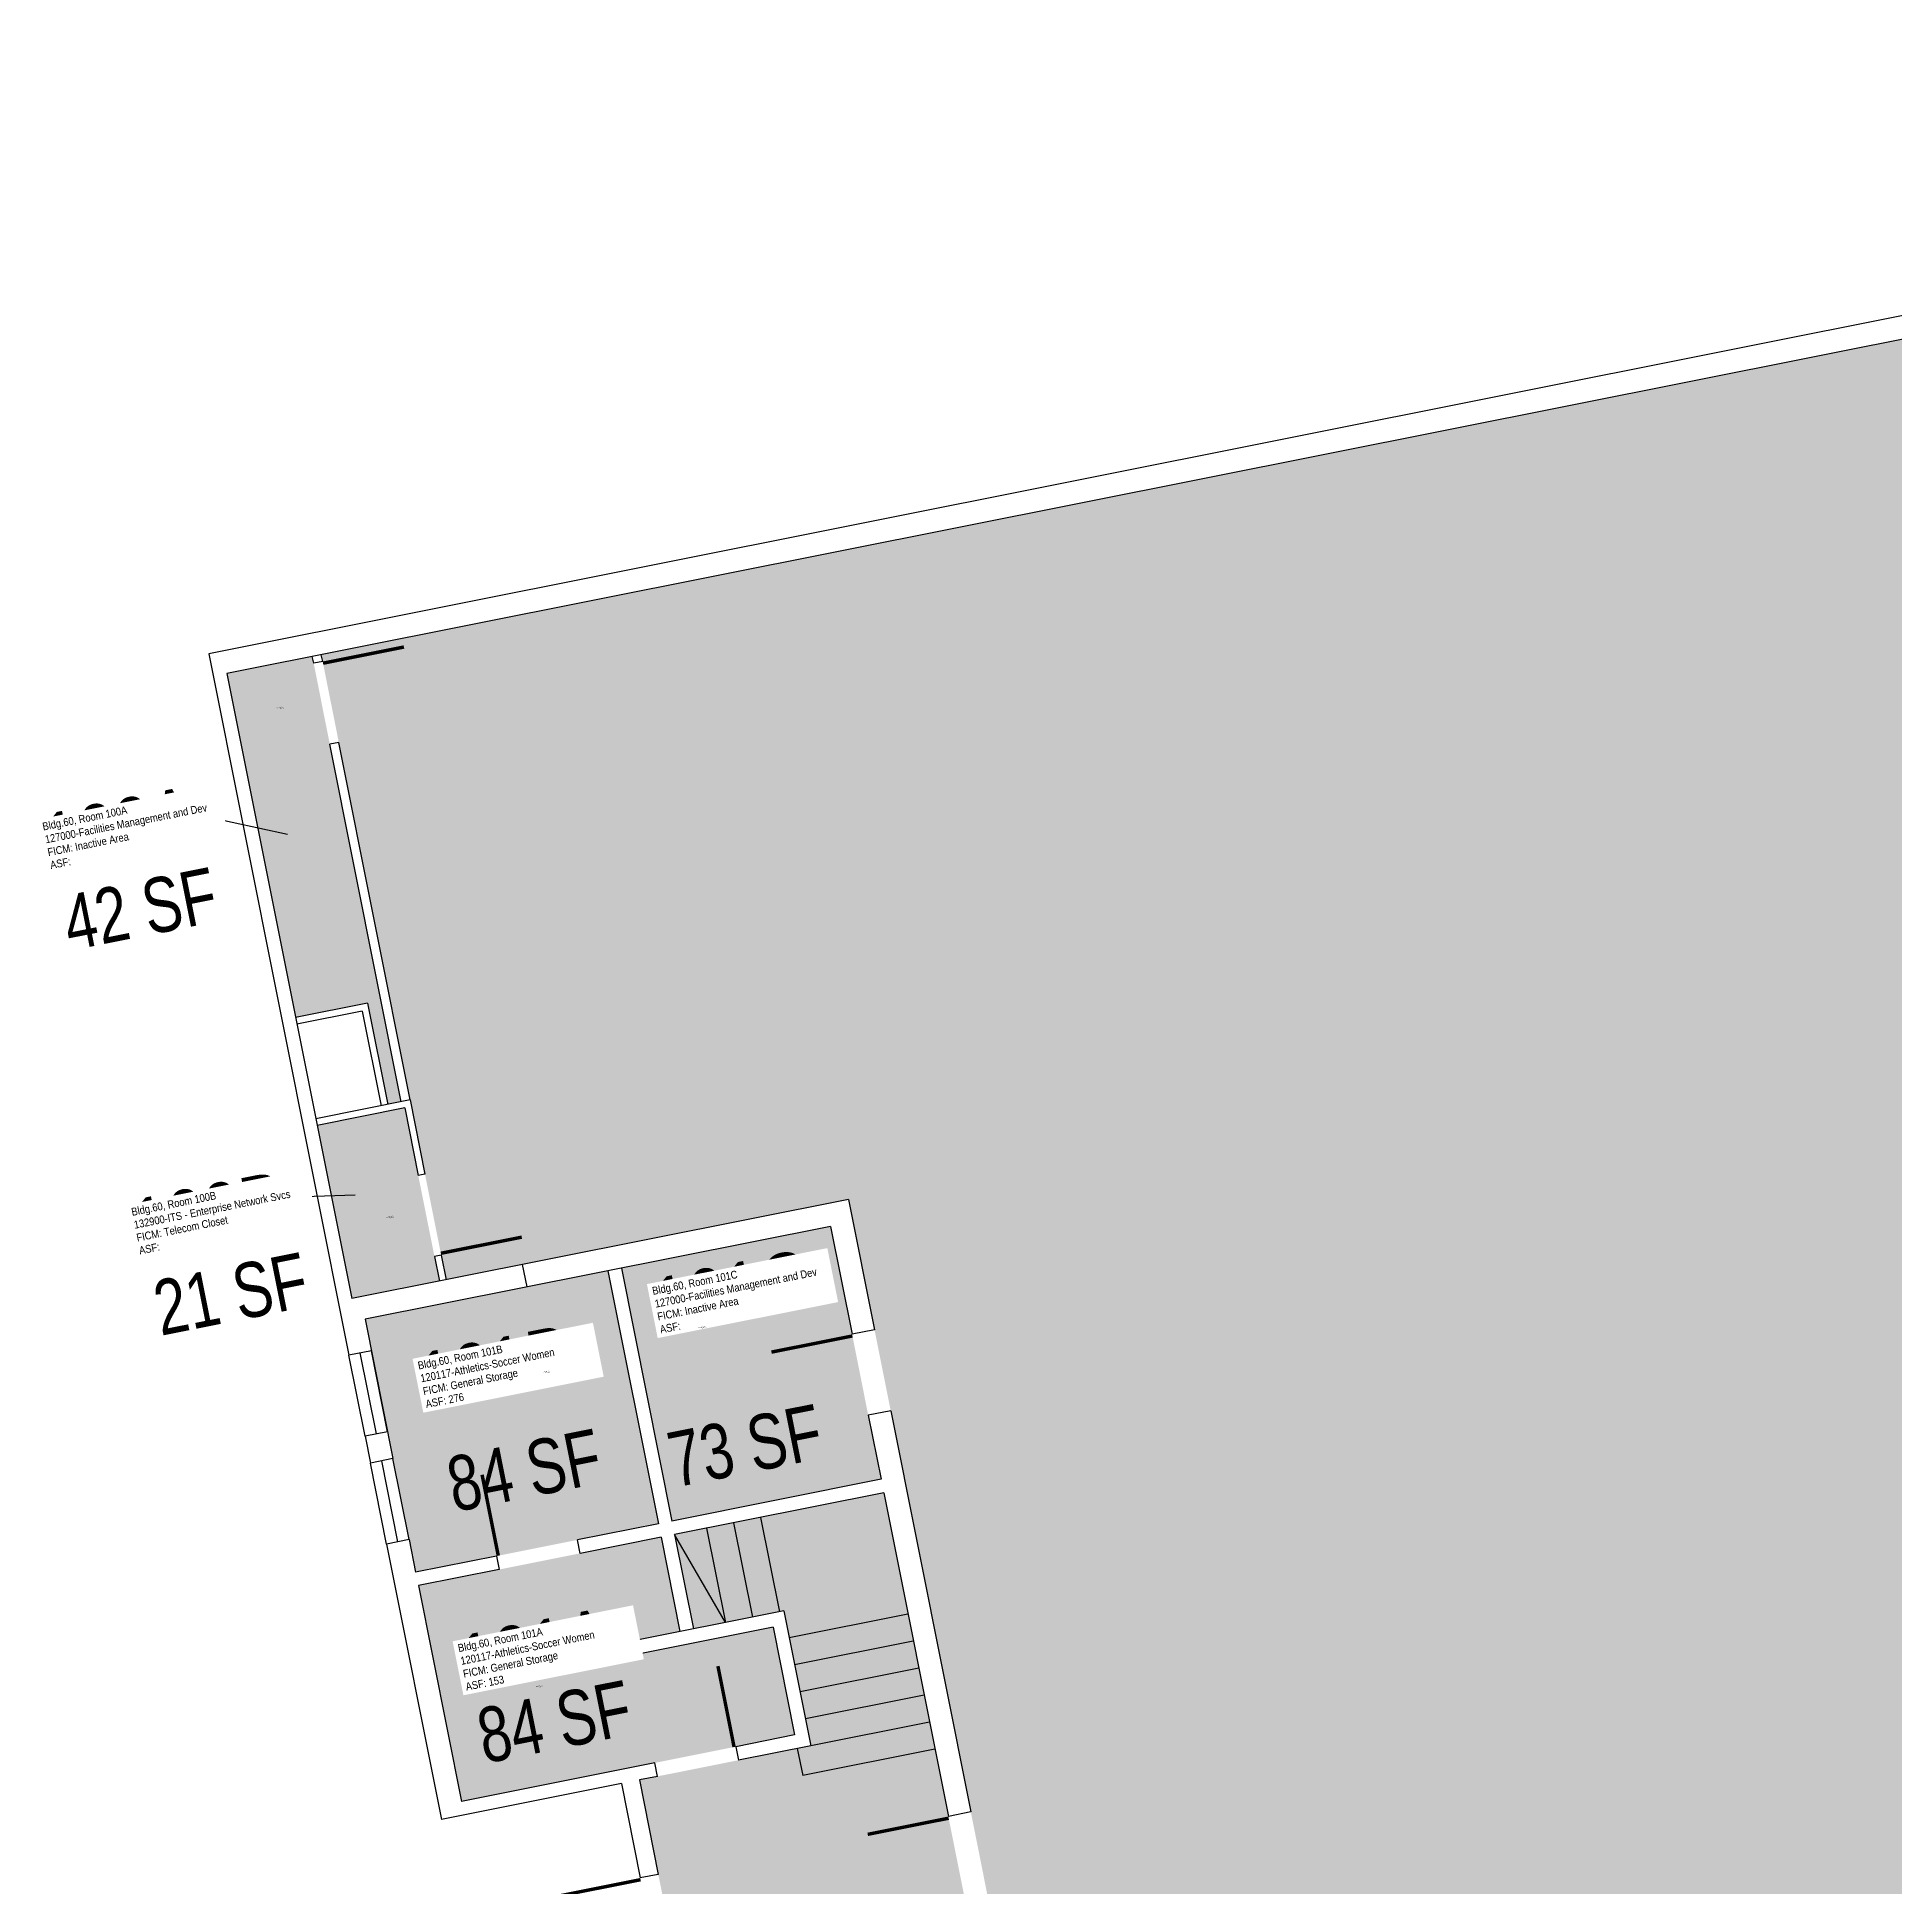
# Model space of a CAD drawing. Header units: inches. Extents: x 69200655 to 69202429, y 27669488 to 27670987.
# Drawn here: x 69200655 to 69201465, y 27670180 to 27670987 of the extents above; entities that cross this region are included whole.
import ezdxf
from ezdxf.enums import TextEntityAlignment as Align

# ---------------------------------------------------------------- set-up
doc = ezdxf.new("R2010")
doc.units = ezdxf.units.IN
doc.header["$LTSCALE"] = 10
doc.header["$MEASUREMENT"] = 0
for name, color, linetype in [('A-DOOR', 2, 'CONTINUOUS'), ('A-FLOR', 3, 'CONTINUOUS'), ('A-GLAZ', 1, 'CONTINUOUS'), ('A-IDEN-RNUM', 7, 'CONTINUOUS'), ('A-IDEN-SNUM', 4, 'CONTINUOUS'), ('A-IDEN-VNUM', 4, 'CONTINUOUS'), ('A-WALL', 5, 'CONTINUOUS'), ('AREA-TEXT', 3, 'CONTINUOUS'), ('Rooms-Category-Color', 7, 'CONTINUOUS'), ('Rooms-College-Color', 7, 'CONTINUOUS'), ('Rooms-Department-Color', 7, 'CONTINUOUS'), ('Rooms-Division-Color', 7, 'CONTINUOUS'), ('Rooms-Information', 7, 'CONTINUOUS')]:
    doc.layers.add(name, color=color, linetype=linetype)
doc.styles.add('CP_AREA', font='arial.ttf', dxfattribs={"height": 15})
doc.styles.add('CP_ROOMSNUMBER', font='arial.ttf', dxfattribs={"height": 1})
doc.styles.add('CP_ROOMVNUMBER', font='arial.ttf', dxfattribs={"width": 0.85, "height": 0.075})

msp = doc.modelspace()

# ---------------------------------------------------------------- hatches: boundary and pattern name
at = {"layer": 'Rooms-Category-Color', "true_color": 0xadadad}
for points in [[(69201008.74, 27670479.8), (69200833.2, 27670444.76), (69200778.78, 27670717.38), (69202069.31, 27670975.02), (69202299.94, 27669819.81), (69201184.94, 27669597.21), (69201008.74, 27670479.8), (69200833.2, 27670444.76)], [(69200737.59, 27670709.15), (69200774.86, 27670716.59), (69200813.62, 27670522.42), (69200807.77, 27670521.26), (69200798.96, 27670565.39), (69200767.54, 27670559.11)], [(69200776.94, 27670512.04), (69200815.19, 27670519.68), (69200830.26, 27670444.17), (69200792.02, 27670436.53)], [(69200909.69, 27670449.83), (69201000.89, 27670468.04), (69201022.92, 27670357.72), (69200931.71, 27670339.51)], [(69201024.09, 27670351.83), (69200932.89, 27670333.62), (69200941.11, 27670292.44), (69200980.53, 27670300.31), (69200992.28, 27670241.47), (69200917.55, 27670226.55), (69200969.63, 27669965.71), (69201042.19, 27669980.19), (69201052.96, 27669926.26), (69201121.19, 27669584.49), (69201175.13, 27669595.26)]]:
    msp.add_hatch(color=253, dxfattribs=at).paths.add_polyline_path(points)
at = {"layer": 'Rooms-Category-Color', "true_color": 0xe3c5e1}
for points in [[(69200797.9, 27670427.51), (69200819.92, 27670317.19), (69200925.83, 27670338.33), (69200903.81, 27670448.65)], [(69200975.82, 27670293.25), (69200911.1, 27670280.33), (69200909.93, 27670286.21), (69200935.23, 27670291.26), (69200927.01, 27670332.45), (69200856.4, 27670318.35), (69200821.1, 27670311.31), (69200839.89, 27670217.16), (69200985.22, 27670246.18)]]:
    msp.add_hatch(color=254, dxfattribs=at).paths.add_polyline_path(points)
at = {"layer": 'Rooms-College-Color', "true_color": 0xffff64}
msp.add_hatch(color=51, dxfattribs=at).paths.add_polyline_path([(69201008.74, 27670479.8), (69200833.2, 27670444.76), (69200778.78, 27670717.38), (69202069.31, 27670975.02), (69202299.94, 27669819.81), (69201184.94, 27669597.21), (69201008.74, 27670479.8), (69200833.2, 27670444.76)])
at = {"layer": 'Rooms-College-Color', "true_color": 0xadadad}
for points in [[(69200737.59, 27670709.15), (69200774.86, 27670716.59), (69200813.62, 27670522.42), (69200807.77, 27670521.26), (69200798.96, 27670565.39), (69200767.54, 27670559.11)], [(69200776.94, 27670512.04), (69200815.19, 27670519.68), (69200830.26, 27670444.17), (69200792.02, 27670436.53)], [(69200909.69, 27670449.83), (69201000.89, 27670468.04), (69201022.92, 27670357.72), (69200931.71, 27670339.51)], [(69201024.09, 27670351.83), (69200932.89, 27670333.62), (69200941.11, 27670292.44), (69200980.53, 27670300.31), (69200992.28, 27670241.47), (69200917.55, 27670226.55), (69200969.63, 27669965.71), (69201042.19, 27669980.19), (69201052.96, 27669926.26), (69201121.19, 27669584.49), (69201175.13, 27669595.26)]]:
    msp.add_hatch(color=253, dxfattribs=at).paths.add_polyline_path(points)
at = {"layer": 'Rooms-College-Color', "true_color": 0xffe090}
for points in [[(69200797.9, 27670427.51), (69200819.92, 27670317.19), (69200925.83, 27670338.33), (69200903.81, 27670448.65)], [(69200975.82, 27670293.25), (69200911.1, 27670280.33), (69200909.93, 27670286.21), (69200935.23, 27670291.26), (69200927.01, 27670332.45), (69200856.4, 27670318.35), (69200821.1, 27670311.31), (69200839.89, 27670217.16), (69200985.22, 27670246.18)]]:
    msp.add_hatch(color=41, dxfattribs=at).paths.add_polyline_path(points)
at = {"layer": 'Rooms-Department-Color', "true_color": 0xacacac}
for points in [[(69201008.74, 27670479.8), (69200833.2, 27670444.76), (69200778.78, 27670717.38), (69202069.31, 27670975.02), (69202299.94, 27669819.81), (69201184.94, 27669597.21), (69201008.74, 27670479.8), (69200833.2, 27670444.76)], [(69200737.59, 27670709.15), (69200774.86, 27670716.59), (69200813.62, 27670522.42), (69200807.77, 27670521.26), (69200798.96, 27670565.39), (69200767.54, 27670559.11)], [(69200776.94, 27670512.04), (69200815.19, 27670519.68), (69200830.26, 27670444.17), (69200792.02, 27670436.53)], [(69200909.69, 27670449.83), (69201000.89, 27670468.04), (69201022.92, 27670357.72), (69200931.71, 27670339.51)], [(69201024.09, 27670351.83), (69200932.89, 27670333.62), (69200941.11, 27670292.44), (69200980.53, 27670300.31), (69200992.28, 27670241.47), (69200917.55, 27670226.55), (69200969.63, 27669965.71), (69201042.19, 27669980.19), (69201052.96, 27669926.26), (69201121.19, 27669584.49), (69201175.13, 27669595.26)]]:
    msp.add_hatch(color=253, dxfattribs=at).paths.add_polyline_path(points)
at = {"layer": 'Rooms-Department-Color', "true_color": 0x604aed}
for points in [[(69200797.9, 27670427.51), (69200819.92, 27670317.19), (69200925.83, 27670338.33), (69200903.81, 27670448.65)], [(69200975.82, 27670293.25), (69200911.1, 27670280.33), (69200909.93, 27670286.21), (69200935.23, 27670291.26), (69200927.01, 27670332.45), (69200856.4, 27670318.35), (69200821.1, 27670311.31), (69200839.89, 27670217.16), (69200985.22, 27670246.18)]]:
    msp.add_hatch(color=173, dxfattribs=at).paths.add_polyline_path(points)
at = {"layer": 'Rooms-Division-Color', "true_color": 0xadadad}
for points in [[(69201008.74, 27670479.8), (69200833.2, 27670444.76), (69200778.78, 27670717.38), (69202069.31, 27670975.02), (69202299.94, 27669819.81), (69201184.94, 27669597.21), (69201008.74, 27670479.8), (69200833.2, 27670444.76)], [(69200737.59, 27670709.15), (69200774.86, 27670716.59), (69200813.62, 27670522.42), (69200807.77, 27670521.26), (69200798.96, 27670565.39), (69200767.54, 27670559.11)], [(69200776.94, 27670512.04), (69200815.19, 27670519.68), (69200830.26, 27670444.17), (69200792.02, 27670436.53)], [(69200909.69, 27670449.83), (69201000.89, 27670468.04), (69201022.92, 27670357.72), (69200931.71, 27670339.51)], [(69201024.09, 27670351.83), (69200932.89, 27670333.62), (69200941.11, 27670292.44), (69200980.53, 27670300.31), (69200992.28, 27670241.47), (69200917.55, 27670226.55), (69200969.63, 27669965.71), (69201042.19, 27669980.19), (69201052.96, 27669926.26), (69201121.19, 27669584.49), (69201175.13, 27669595.26)]]:
    msp.add_hatch(color=253, dxfattribs=at).paths.add_polyline_path(points)
at = {"layer": 'Rooms-Division-Color', "true_color": 0x604aed}
for points in [[(69200797.9, 27670427.51), (69200819.92, 27670317.19), (69200925.83, 27670338.33), (69200903.81, 27670448.65)], [(69200975.82, 27670293.25), (69200911.1, 27670280.33), (69200909.93, 27670286.21), (69200935.23, 27670291.26), (69200927.01, 27670332.45), (69200856.4, 27670318.35), (69200821.1, 27670311.31), (69200839.89, 27670217.16), (69200985.22, 27670246.18)]]:
    msp.add_hatch(color=173, dxfattribs=at).paths.add_polyline_path(points)

# ---------------------------------------------------------------- linework, layer by layer
at = {"layer": 'A-DOOR'}
for points in [[(69200779.51, 27670713.7, 1.5, 1.5, 0), (69200814.82, 27670720.75, 0, 0, 0), (69200814.67, 27670721.48, 0, 0, -0.414214), (69200786.41, 27670679.13, 0, 0, -0.414214)], [(69200830.9, 27670456.28, 1.5, 1.5, 0), (69200866.21, 27670463.33, 0, 0, 0), (69200866.35, 27670462.59, 0, 0, 0.414214), (69200824, 27670490.85, 0, 0, 0.414214)], [(69201010.44, 27670420.23, 1.5, 1.5, 0), (69200975.13, 27670413.18, 0, 0, 0), (69200974.99, 27670413.92, 0, 0, 0.414214), (69201017.34, 27670385.66, 0, 0, 0.414214)], [(69200855.96, 27670324.38, 1.5, 1.5, 0), (69200848.91, 27670359.69, 0, 0, 0), (69200848.18, 27670359.54, 0, 0, -0.414214), (69200890.53, 27670331.29, 0, 0, -0.414214)], [(69200958.83, 27670240.91, 1.5, 1.5, 0), (69200951.78, 27670276.21, 0, 0, 0), (69200952.52, 27670276.36, 0, 0, 0.414214), (69200924.26, 27670234.01, 0, 0, 0.414214)], [(69201052.43, 27670209.88, 1.5, 1.5, 0), (69201017.12, 27670202.83, 0, 0, 0), (69201016.98, 27670203.57, 0, 0, 0.414214), (69201059.33, 27670175.31, 0, 0, 0.414214)], [(69200918.04, 27670183.05, 1.5, 1.5, 0), (69200882.74, 27670176.01, 0, 0, 0), (69200882.59, 27670176.74, 0, 0, 0.414214), (69200924.94, 27670148.49, 0, 0, 0.414214)]]:
    msp.add_lwpolyline(points, format="xyseb", dxfattribs=at)
at = {"layer": 'A-FLOR'}
for p, q in [((69200970.35, 27670341.1), (69200978.57, 27670299.92)), ((69200955.03, 27670295.22), (69200932.89, 27670333.62)), ((69200946.81, 27670336.4), (69200955.03, 27670295.22)), ((69200958.58, 27670338.75), (69200966.8, 27670297.57)), ((69201034.66, 27670298.88), (69200982.88, 27670288.54)), ((69201037.01, 27670287.11), (69200985.23, 27670276.77)), ((69201039.36, 27670275.34), (69200987.58, 27670265)), ((69201041.71, 27670263.57), (69200989.93, 27670253.24)), ((69201044.06, 27670251.81), (69200992.28, 27670241.47)), ((69200986.4, 27670240.29), (69200988.75, 27670228.53)), ((69201046.41, 27670240.04), (69200988.75, 27670228.53))]:
    msp.add_line(p, q, dxfattribs=at)
at = {"layer": 'A-GLAZ'}
for p, q in [((69200797.88, 27670376.52), (69200790.83, 27670411.82)), ((69200802.78, 27670377.5), (69200795.73, 27670412.8)), ((69200807.69, 27670378.48), (69200800.64, 27670413.78)), ((69200812.18, 27670330.43), (69200805.13, 27670365.73)), ((69200817.08, 27670331.41), (69200810.03, 27670366.71)), ((69200807.28, 27670329.45), (69200800.23, 27670364.75))]:
    msp.add_line(p, q, dxfattribs=at)
at = {"layer": 'A-IDEN-VNUM', "elevation": -8}
for points in [[(69200727.77, 27670646.98), (69200764.06, 27670639.12)], [(69200766.81, 27670480.9), (69200793.59, 27670481.72)]]:
    msp.add_lwpolyline(points, dxfattribs=at)
at = {"layer": 'A-WALL'}
for p, q in [((69202077.16, 27670986.78), (69200729.75, 27670717.78)), ((69202069.31, 27670975.02), (69200737.59, 27670709.15)), ((69200729.75, 27670717.78), (69200790.83, 27670411.82)), ((69200775.45, 27670713.65), (69200774.86, 27670716.59)), ((69200779.37, 27670714.43), (69200775.45, 27670713.65)), ((69200779.37, 27670714.43), (69200778.78, 27670717.38)), ((69200737.59, 27670709.15), (69200792.02, 27670436.53)), ((69200786.41, 27670679.13), (69200782.5, 27670678.35)), ((69200813.62, 27670522.42), (69200782.5, 27670678.35)), ((69200817.54, 27670523.21), (69200786.41, 27670679.13)), ((69200798.96, 27670565.39), (69200767.54, 27670559.11)), ((69200796.61, 27670561.86), (69200768.13, 27670556.17)), ((69200796.61, 27670561.86), (69200804.83, 27670520.67)), ((69200798.96, 27670565.39), (69200807.77, 27670521.26)), ((69200817.54, 27670523.21), (69200776.35, 27670514.98)), ((69200815.19, 27670519.68), (69200776.94, 27670512.04)), ((69200815.19, 27670519.68), (69200821.06, 27670490.26)), ((69200817.54, 27670523.21), (69200824, 27670490.85)), ((69200824, 27670490.85), (69200821.06, 27670490.26)), ((69201008.74, 27670479.8), (69200792.02, 27670436.53)), ((69201008.74, 27670479.8), (69201020.09, 27670422.92)), ((69201000.89, 27670468.04), (69200797.9, 27670427.51)), ((69201000.89, 27670468.04), (69201010.29, 27670420.96)), ((69200831.05, 27670455.54), (69200828.11, 27670454.95)), ((69200828.11, 27670454.95), (69200830.26, 27670444.17)), ((69200831.05, 27670455.54), (69200833.2, 27670444.76)), ((69200868.5, 27670441.61), (69200866.55, 27670451.41)), ((69200903.81, 27670448.65), (69200925.83, 27670338.33)), ((69200909.69, 27670449.83), (69200931.71, 27670339.51)), ((69200797.9, 27670427.51), (69200810.03, 27670366.71)), ((69201020.09, 27670422.92), (69201010.29, 27670420.96)), ((69200800.64, 27670413.78), (69200790.83, 27670411.82)), ((69201027.14, 27670387.62), (69201017.34, 27670385.66)), ((69201017.34, 27670385.66), (69201022.92, 27670357.72)), ((69201027.14, 27670387.62), (69201062.09, 27670212.58)), ((69200807.69, 27670378.48), (69200797.88, 27670376.52)), ((69200797.88, 27670376.52), (69200800.23, 27670364.75)), ((69200810.03, 27670366.71), (69200800.23, 27670364.75)), ((69201022.92, 27670357.72), (69200931.71, 27670339.51)), ((69201024.09, 27670351.83), (69200932.89, 27670333.62)), ((69201024.09, 27670351.83), (69201052.28, 27670210.62)), ((69200925.83, 27670338.33), (69200890.53, 27670331.29)), ((69200932.89, 27670333.62), (69200941.11, 27670292.44)), ((69200817.08, 27670331.41), (69200807.28, 27670329.45)), ((69200807.28, 27670329.45), (69200831.26, 27670209.32)), ((69200817.08, 27670331.41), (69200819.92, 27670317.19)), ((69200891.7, 27670325.4), (69200890.53, 27670331.29)), ((69200927.01, 27670332.45), (69200891.7, 27670325.4)), ((69200927.01, 27670332.45), (69200935.23, 27670291.26)), ((69200855.22, 27670324.24), (69200819.92, 27670317.19)), ((69200856.4, 27670318.35), (69200821.1, 27670311.31)), ((69200855.22, 27670324.24), (69200856.4, 27670318.35)), ((69200821.1, 27670311.31), (69200839.89, 27670217.16)), ((69200980.53, 27670300.31), (69200909.93, 27670286.21)), ((69200975.82, 27670293.25), (69200911.1, 27670280.33)), ((69200975.82, 27670293.25), (69200985.22, 27670246.18)), ((69200980.53, 27670300.31), (69200992.28, 27670241.47)), ((69200909.93, 27670286.21), (69200911.1, 27670280.33)), ((69200985.22, 27670246.18), (69200959.57, 27670241.06)), ((69200959.57, 27670241.06), (69200960.74, 27670235.17)), ((69200992.28, 27670241.47), (69200960.74, 27670235.17)), ((69200924.26, 27670234.01), (69200839.89, 27670217.16)), ((69200925.44, 27670228.12), (69200917.55, 27670226.55)), ((69200925.44, 27670228.12), (69200924.26, 27670234.01)), ((69200909.67, 27670224.98), (69200831.26, 27670209.32)), ((69200909.67, 27670224.98), (69200917.89, 27670183.79)), ((69200917.55, 27670226.55), (69200925.78, 27670185.36)), ((69201062.09, 27670212.58), (69201052.28, 27670210.62)), ((69200925.78, 27670185.36), (69200917.89, 27670183.79))]:
    msp.add_line(p, q, dxfattribs=at)

# ---------------------------------------------------------------- texts
at = {"layer": 'A-IDEN-RNUM', "style": 'CP_ROOMSNUMBER'}
for s, p in [('0100-A0', (69200760.64, 27670693.65)), ('0100-B0', (69200808.73, 27670471.56)), ('0101-C0', (69200944.81, 27670423.44)), ('0101-B0', (69200876.54, 27670403.99)), ('0101-A0', (69200873.84, 27670266.85))]:
    msp.add_text(s, height=0.36, rotation=11.28998, dxfattribs=at).set_placement(p)
at = {"layer": 'A-IDEN-SNUM', "style": 'CP_ROOMSNUMBER'}
for s, p in [('06000100A0', (69200759.27, 27670693.84)), ('06000100B0', (69200807.36, 27670471.75)), ('06000101C0', (69200943.45, 27670423.63)), ('06000101B0', (69200875.17, 27670404.18)), ('06000101A0', (69200872.47, 27670267.04))]:
    msp.add_text(s, height=0.36, rotation=11.28998, dxfattribs=at).set_placement(p)
at = {"layer": 'A-IDEN-VNUM', "style": 'CP_ROOMVNUMBER', "width": 0.85}
for s, p in [('100A', (69200660.89, 27670623.83)), ('100B', (69200699.67, 27670455.72)), ('101C', (69200926.87, 27670421.27)), ('101B', (69200824.63, 27670388.71)), ('101A', (69200842.12, 27670265.46))]:
    msp.add_text(s, height=24, rotation=11.28998, dxfattribs=at).set_placement(p)
at = {"layer": 'AREA-TEXT', "style": 'CP_AREA', "width": 0.75}
for s, p in [('42 SF', (69200699.71, 27670606.56, -8)), ('21 SF', (69200739.27, 27670438.6, -8)), ('73 SF', (69200963.6, 27670372.42, -8)), ('84 SF', (69200867.27, 27670361.66, -8)), ('84 SF', (69200880.44, 27670251.97, -8))]:
    msp.add_text(s, height=24, rotation=11.28998, dxfattribs=at).set_placement(p, align=Align.MIDDLE_CENTER)

# ---------------------------------------------------------------- next in the draw order: texts
at = {"layer": 'Rooms-Information', "char_height": 3.4286, "width": 76.8, "attachment_point": 7, "rotation": 11.28998, "style": 'CP_ROOMVNUMBER', "bg_fill": 3, "box_fill_scale": 1.5, "bg_fill_color": 256, "bg_fill_true_color": 13158600, "bg_fill_transparency": 0}
for s, insert in [('Bldg.60, Room 100A^M^J127000-Facilities Management and Dev^M^JFICM: Inactive Area^M^JASF: ', (69200660.89, 27670623.83)), ('Bldg.60, Room 100B^M^J132900-ITS - Enterprise Network Svcs^M^JFICM: Telecom Closet^M^JASF: ', (69200699.67, 27670455.72)), ('Bldg.60, Room 101C^M^J127000-Facilities Management and Dev^M^JFICM: Inactive Area^M^JASF: ', (69200926.87, 27670421.27)), ('Bldg.60, Room 101B^M^J120117-Athletics-Soccer Women^M^JFICM: General Storage^M^JASF: 276', (69200824.63, 27670388.71)), ('Bldg.60, Room 101A^M^J120117-Athletics-Soccer Women^M^JFICM: General Storage^M^JASF: 153', (69200842.12, 27670265.46))]:
    msp.add_mtext(s, dxfattribs=dict(at, insert=insert))

doc.saveas('drawing.dxf')
